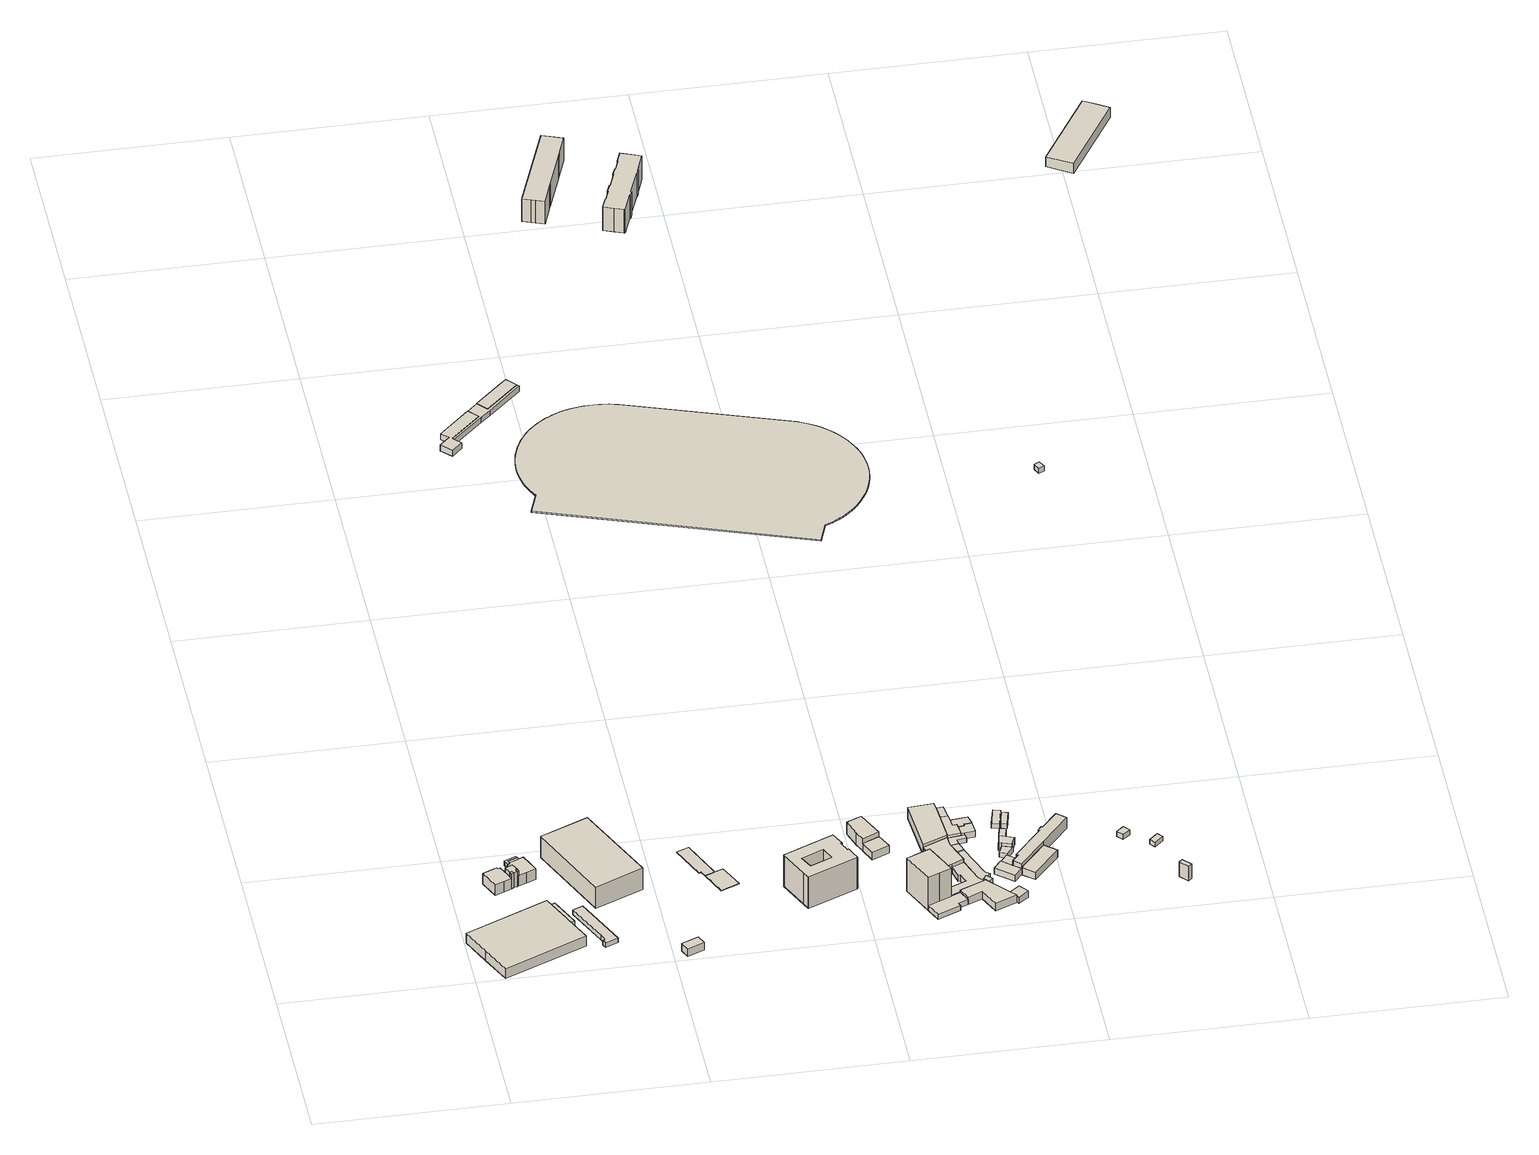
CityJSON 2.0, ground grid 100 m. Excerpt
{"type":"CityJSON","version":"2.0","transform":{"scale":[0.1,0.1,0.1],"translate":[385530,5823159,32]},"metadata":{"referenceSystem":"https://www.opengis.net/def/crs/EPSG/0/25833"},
"CityObjects":{
"building1":{"type":"Building","attributes":{"Gemeindeschluessel":"11000004","function":"31001_2100"},"address":[{"country":"Germany","locality":"Berlin","thoroughfareNumber":"72","thoroughfareName":"Friedrich-Olbricht-Damm"}],"children":["building1-1","building1-2"]},
"building1-1":{"type":"BuildingPart","attributes":{"BezugspunktDach":"2200","measuredHeight":7.73,"storeysAboveGround":1},"parents":["building1"],"geometry":[{"type":"MultiSurface","lod":"1","boundaries":[[[0,1,2,3,4,5,6]],[[7,8,9,10,11,12,13]],[[7,13,6,5]],[[14,15,7,5,4]],[[9,8,4,3]],[[10,9,3,2]],[[11,10,2,1]],[[12,11,1,0]],[[13,12,0,6]],[[8,7,15,14]]]}]},
"building1-2":{"type":"BuildingPart","attributes":{"BezugspunktDach":"2200","measuredHeight":2.31,"storeysAboveGround":1},"parents":["building1"],"geometry":[{"type":"Solid","lod":"1","boundaries":[[[[14,16,17,18,19,15]],[[20,21,22,23,8,7]],[[20,7,15,19]],[[21,20,19,18]],[[22,21,18,17]],[[23,22,17,16]],[[8,23,16,14]],[[7,8,14,15]]]]}]},
"building2":{"type":"Building","attributes":{"Gemeindeschluessel":"11000004","BezugspunktDach":"2200","function":"51009_1610","measuredHeight":8.95,"storeysAboveGround":0},"address":[{"country":"Germany","locality":"Berlin"}],"geometry":[{"type":"Solid","lod":"1","boundaries":[[[[24,25,26,27]],[[28,29,30,31]],[[28,31,27,26]],[[29,28,26,25]],[[30,29,25,24]],[[31,30,24,27]]]]}]},
"building3":{"type":"Building","attributes":{"Gemeindeschluessel":"11000004","function":"31001_1010"},"address":[{"country":"Germany","locality":"Berlin","thoroughfareNumber":"58 (3)","thoroughfareName":"Saatwinkler Damm"}],"children":["building3-1","building3-2","building3-3"]},
"building3-1":{"type":"BuildingPart","attributes":{"BezugspunktDach":"2200","measuredHeight":6.37,"storeysAboveGround":2},"parents":["building3"],"geometry":[{"type":"MultiSurface","lod":"1","boundaries":[[[32,33,34,35,36,37,38,39,40,41,42,43,44]],[[45,46,47,48,49,50,51,52,53,54,55,56,57]],[[45,57,44,43]],[[46,45,43,42]],[[47,46,42,41]],[[48,47,41,40]],[[49,48,40,39]],[[50,49,39,38]],[[51,50,38,58,59]],[[52,51,37,59,60]],[[53,52,36,60,61,35]],[[54,53,35,34]],[[55,54,34,33]],[[56,55,33,32]],[[57,56,32,44]],[[59,58,38,37]],[[59,37,36,60]],[[35,61,60,36]]]}]},
"building3-2":{"type":"BuildingPart","attributes":{"BezugspunktDach":"2200","measuredHeight":9.06,"storeysAboveGround":2},"parents":["building3"],"geometry":[{"type":"MultiSurface","lod":"1","boundaries":[[[27,26,25,62,63,64,65,66]],[[67,68,69,70,61,60,59,58]],[[67,58,66,65]],[[68,71,72,73,65,64]],[[74,75,71,68,64,63]],[[76,75,69,63,62]],[[61,70,62,25]],[[36,35,25,26]],[[37,36,26,27]],[[38,37,27,66]],[[77,72,71,68]],[[67,73,72,77]],[[69,68,71,75,74]],[[70,69,75,76]],[[60,61,35,36]],[[59,60,36,37]],[[58,59,37,38]]]}]},
"building3-3":{"type":"BuildingPart","attributes":{"BezugspunktDach":"2200","measuredHeight":7.23,"storeysAboveGround":2},"parents":["building3"],"geometry":[{"type":"MultiSurface","lod":"1","boundaries":[[[73,72,71,75,76,78,79,80,81,82,83,84,85,86,87]],[[88,89,90,91,92,93,94,95,96,97,98,99,100,101,102]],[[88,102,87,86]],[[89,88,86,85]],[[90,89,85,84]],[[91,90,84,83]],[[92,91,83,82]],[[93,92,82,81]],[[94,93,81,80]],[[95,94,80,79]],[[96,95,79,78]],[[97,96,78,76]],[[98,97,70,69]],[[99,98,75,69,68]],[[100,99,71,68,77]],[[101,100,72,77,67,73]],[[102,101,73,87]],[[69,70,76,75]],[[68,69,75,71,103]],[[77,68,71,72]],[[73,67,77,72]]]}]},
"building4":{"type":"Building","attributes":{"Gemeindeschluessel":"11000004","BezugspunktDach":"2200","function":"51009_1610","measuredHeight":9.01,"storeysAboveGround":0},"address":[{"country":"Germany","locality":"Berlin"}],"geometry":[{"type":"Solid","lod":"1","boundaries":[[[[62,104,64,63]],[[105,106,107,108]],[[105,108,63,64]],[[106,105,64,104]],[[107,106,104,62]],[[108,107,62,63]]]]}]},
"building5":{"type":"Building","attributes":{"Gemeindeschluessel":"11000004","BezugspunktDach":"2200","function":"51009_1610","measuredHeight":2.83,"storeysAboveGround":0},"address":[{"country":"Germany","locality":"Berlin"}],"geometry":[{"type":"Solid","lod":"1","boundaries":[[[[109,110,111,112,113,114]],[[115,116,117,118,119,120]],[[115,120,114,113]],[[116,115,113,112]],[[117,116,112,111]],[[118,117,111,110]],[[119,118,110,109]],[[120,119,109,114]]]]}]},
"building6":{"type":"Building","attributes":{"Gemeindeschluessel":"11000004","BezugspunktDach":"2200","function":"31001_2463","measuredHeight":2.92,"storeysAboveGround":1},"address":[{"country":"Germany","locality":"Berlin","thoroughfareNumber":"58 (5)","thoroughfareName":"Saatwinkler Damm"}],"geometry":[{"type":"Solid","lod":"1","boundaries":[[[[110,121,112,111]],[[122,92,91,123]],[[122,123,111,112]],[[92,122,112,121]],[[91,92,121,110]],[[123,91,110,111]]]]}]},
"building7":{"type":"Building","attributes":{"Gemeindeschluessel":"11000004","BezugspunktDach":"2200","function":"51009_1610","measuredHeight":2.81,"storeysAboveGround":0},"address":[{"country":"Germany","locality":"Berlin"}],"geometry":[{"type":"Solid","lod":"1","boundaries":[[[[124,125,126,127,128,129,130]],[[131,132,133,134,135,136,137]],[[131,137,130,129]],[[132,131,129,128]],[[133,132,128,127]],[[134,133,127,126]],[[135,134,126,125]],[[136,135,125,124]],[[137,136,124,130]]]]}]},
"building8":{"type":"Building","attributes":{"Gemeindeschluessel":"11000004","BezugspunktDach":"2200","function":"31001_2143","measuredHeight":2.81,"storeysAboveGround":1},"address":[{"country":"Germany","locality":"Berlin","thoroughfareNumber":"72 (1)","thoroughfareName":"Friedrich-Olbricht-Damm"}],"geometry":[{"type":"Solid","lod":"1","boundaries":[[[[124,125,126,138,127,128,129,130]],[[131,132,133,139,134,135,136,137]],[[131,137,130,129]],[[132,131,129,128]],[[133,132,128,127]],[[139,133,127,138]],[[134,139,138,126]],[[135,134,126,125]],[[136,135,125,124]],[[137,136,124,130]]]]}]},
"building9":{"type":"Building","attributes":{"Gemeindeschluessel":"11000004","BezugspunktDach":"2200","function":"31001_2142","measuredHeight":13.15,"storeysAboveGround":3},"address":[{"country":"Germany","locality":"Berlin","thoroughfareNumber":"57","thoroughfareName":"Saatwinkler Damm"}],"geometry":[{"type":"Solid","lod":"1","boundaries":[[[[140,141,142,143]],[[144,145,146,147]],[[144,147,143,142]],[[145,144,142,141]],[[146,145,141,140]],[[147,146,140,143]]]]}]},
"building10":{"type":"Building","attributes":{"Gemeindeschluessel":"11000004","BezugspunktDach":"2200","function":"51009_1610","measuredHeight":5.35,"storeysAboveGround":0},"address":[{"country":"Germany","locality":"Berlin"}],"geometry":[{"type":"Solid","lod":"1","boundaries":[[[[148,149,150,151]],[[152,153,154,155]],[[152,155,151,150]],[[153,152,150,149]],[[154,153,149,148]],[[155,154,148,151]]]]}]},
"building11":{"type":"Building","attributes":{"Gemeindeschluessel":"11000004","BezugspunktDach":"2200","function":"31001_2020","measuredHeight":0.228,"storeysAboveGround":1},"address":[{"country":"Germany","locality":"Berlin","thoroughfareNumber":"56","thoroughfareName":"Saatwinkler Damm"}],"geometry":[{"type":"Solid","lod":"1","boundaries":[[[[156,157,158,159,160,161]],[[162,163,164,165,166,167]],[[162,167,161,160]],[[163,162,160,159]],[[164,163,159,158]],[[165,164,158,157]],[[166,165,157,156]],[[167,166,156,161]]]]}]},
"building12":{"type":"Building","attributes":{"Gemeindeschluessel":"11000004","BezugspunktDach":"2200","function":"31001_2142","measuredHeight":0.321,"storeysAboveGround":1},"address":[{"country":"Germany","locality":"Berlin","thoroughfareNumber":"56 (1)","thoroughfareName":"Saatwinkler Damm"}],"geometry":[{"type":"Solid","lod":"1","boundaries":[[[[168,169,170,171,159,158]],[[163,172,173,174,175,164]],[[163,164,158,159]],[[172,163,159,171]],[[173,172,171,170]],[[174,173,170,169]],[[175,174,169,168]],[[164,175,168,158]]]]}]},
"building13":{"type":"Building","attributes":{"Gemeindeschluessel":"11000004","BezugspunktDach":"2200","function":"31001_2100","measuredHeight":19.54,"storeysAboveGround":6},"address":[{"country":"Germany","locality":"Berlin","thoroughfareNumber":"6","thoroughfareName":"Riedemannweg"}],"geometry":[{"type":"Solid","lod":"1","boundaries":[[[[176,177,178,179,180,181,182,183,184,185,186,187,188,189],[190,191,192,193]],[[194,195,196,197,198,199,200,201,202,203,204,205,206,207],[208,209,210,211]],[[194,207,189,188]],[[195,194,188,187]],[[196,195,187,186]],[[197,196,186,185]],[[198,197,185,184]],[[199,198,184,183]],[[200,199,183,182]],[[201,200,182,181]],[[202,201,181,180]],[[203,202,180,179]],[[204,203,179,178]],[[205,204,178,177]],[[206,205,177,176]],[[207,206,176,189]],[[208,211,193,192]],[[209,208,192,191]],[[210,209,191,190]],[[211,210,190,193]]]]}]},
"building14":{"type":"Building","attributes":{"Gemeindeschluessel":"11000001","BezugspunktDach":"2200","function":"31001_2020","measuredHeight":3.58,"storeysAboveGround":1},"address":[{"country":"Germany","locality":"Berlin","thoroughfareNumber":"207 (13)","thoroughfareName":"Kurt-Schumacher-Damm"}],"geometry":[{"type":"Solid","lod":"1","boundaries":[[[[212,213,214,215,216,217,218,219,220]],[[221,222,223,224,225,226,227,228,229]],[[221,229,220,219]],[[222,221,219,218]],[[223,222,218,217]],[[224,223,217,216]],[[225,224,216,215]],[[226,225,215,214]],[[227,226,214,213]],[[228,227,213,212]],[[229,228,212,220]]]]}]},
"building15":{"type":"Building","attributes":{"Gemeindeschluessel":"11000001","BezugspunktDach":"2200","function":"51009_1610","measuredHeight":3.26,"storeysAboveGround":0},"address":[{"country":"Germany","locality":"Berlin"}],"geometry":[{"type":"Solid","lod":"1","boundaries":[[[[230,231,232,233,234,235,236,237,238,239]],[[240,241,242,243,244,245,246,247,248,249]],[[240,249,239,238]],[[241,240,238,237]],[[242,241,237,236]],[[243,242,236,235]],[[244,243,235,234]],[[245,244,234,233]],[[246,245,233,232]],[[247,246,232,231]],[[248,247,231,230]],[[249,248,230,239]]]]}]},
"building16":{"type":"Building","attributes":{"Gemeindeschluessel":"11000001","BezugspunktDach":"2200","function":"31001_3212","measuredHeight":3.23,"storeysAboveGround":1},"address":[{"country":"Germany","locality":"Berlin","thoroughfareNumber":"207 (1)","thoroughfareName":"Kurt-Schumacher-Damm"}],"geometry":[{"type":"Solid","lod":"1","boundaries":[[[[250,251,252,253,254]],[[255,256,257,258,259]],[[255,259,254,253]],[[256,255,253,252]],[[257,256,252,251]],[[258,257,251,250]],[[259,258,250,254]]]]}]},
"building17":{"type":"Building","attributes":{"Gemeindeschluessel":"11000004","function":"31001_2010"},"address":[{"country":"Germany","locality":"Berlin","thoroughfareNumber":"69, 70","thoroughfareName":"Riedemannweg"}],"children":["building17-1","building17-2"]},
"building17-1":{"type":"BuildingPart","attributes":{"BezugspunktDach":"2200","measuredHeight":7.33,"storeysAboveGround":2},"parents":["building17"],"geometry":[{"type":"MultiSurface","lod":"1","boundaries":[[[260,261,262,263,264]],[[265,266,267,268,269]],[[265,269,264,263]],[[266,265,263,262]],[[270,271,262,261]],[[268,267,261,260]],[[269,268,260,264]],[[267,266,271,270]]]}]},
"building17-2":{"type":"BuildingPart","attributes":{"BezugspunktDach":"2200","measuredHeight":4.68,"storeysAboveGround":2},"parents":["building17"],"geometry":[{"type":"MultiSurface","lod":"1","boundaries":[[[272,273,271,270]],[[274,275,276,277]],[[274,277,278,267,266]],[[275,274,271,273]],[[276,275,273,272]],[[277,276,272,270]],[[266,267,278,270,271]]]}]},
"building18":{"type":"Building","attributes":{"Gemeindeschluessel":"11000004","BezugspunktDach":"2200","function":"31001_1130","measuredHeight":21.23,"storeysAboveGround":5},"address":[{"country":"Germany","locality":"Berlin","thoroughfareNumber":"67","thoroughfareName":"Riedemannweg"}],"geometry":[{"type":"Solid","lod":"1","boundaries":[[[[279,280,281,282,283,284,285,286,287]],[[288,289,290,291,292,293,294,295,296]],[[288,296,287,286]],[[289,288,286,285]],[[290,289,285,284]],[[291,290,284,283]],[[292,291,283,282]],[[293,292,282,281]],[[294,293,281,280]],[[295,294,280,279]],[[296,295,279,287]]]]}]},
"building19":{"type":"Building","attributes":{"Gemeindeschluessel":"11000004","BezugspunktDach":"2200","function":"31001_2142","measuredHeight":2.95,"storeysAboveGround":1},"address":[{"country":"Germany","locality":"Berlin","thoroughfareNumber":"66","thoroughfareName":"Riedemannweg"}],"geometry":[{"type":"Solid","lod":"1","boundaries":[[[[297,298,299,300,301,302,303]],[[304,305,306,307,308,309,310]],[[304,310,303,302]],[[305,304,302,301]],[[306,305,301,300]],[[307,306,300,299]],[[308,307,299,298]],[[309,308,298,297]],[[310,309,297,303]]]]}]},
"building20":{"type":"Building","attributes":{"Gemeindeschluessel":"11000004","BezugspunktDach":"2200","function":"31001_2010","measuredHeight":5.39,"storeysAboveGround":1},"address":[{"country":"Germany","locality":"Berlin","thoroughfareNumber":"68","thoroughfareName":"Riedemannweg"}],"geometry":[{"type":"Solid","lod":"1","boundaries":[[[[311,312,313,314,315,316,317,318]],[[319,320,321,322,323,324,325,326]],[[319,326,318,317]],[[320,319,317,316]],[[321,320,316,315]],[[322,321,315,314]],[[323,322,314,313]],[[324,323,313,312]],[[325,324,312,311]],[[326,325,311,318]]]]}]},
"building21":{"type":"Building","attributes":{"Gemeindeschluessel":"11000004","BezugspunktDach":"2200","function":"31001_2140","measuredHeight":3.67,"storeysAboveGround":1},"address":[{"country":"Germany","locality":"Berlin","thoroughfareNumber":"67 (1)","thoroughfareName":"Riedemannweg"}],"geometry":[{"type":"Solid","lod":"1","boundaries":[[[[327,328,329,330,331,332,333,334,335,336,337]],[[338,339,340,341,342,343,344,345,346,347,348]],[[338,348,337,336]],[[339,338,336,335]],[[340,339,335,334]],[[341,340,334,333]],[[342,341,333,332]],[[343,342,332,331]],[[344,343,331,330]],[[345,344,330,329]],[[346,345,329,328]],[[347,346,328,327]],[[348,347,327,337]]]]}]},
"building22":{"type":"Building","attributes":{"Gemeindeschluessel":"11000004","BezugspunktDach":"2200","function":"31001_2010","measuredHeight":8.17,"storeysAboveGround":1},"address":[{"country":"Germany","locality":"Berlin","thoroughfareNumber":"51, 52","thoroughfareName":"Saatwinkler Damm"}],"geometry":[{"type":"Solid","lod":"1","boundaries":[[[[349,350,351,352,353,354]],[[355,356,357,358,359,360]],[[355,360,354,353]],[[356,355,353,352]],[[357,356,352,351]],[[358,357,351,350]],[[359,358,350,349]],[[360,359,349,354]]]]}]},
"building23":{"type":"Building","attributes":{"Gemeindeschluessel":"11000004","BezugspunktDach":"2200","function":"31001_2120","measuredHeight":4.61,"storeysAboveGround":1},"address":[{"country":"Germany","locality":"Berlin","thoroughfareNumber":"66 (1)","thoroughfareName":"Riedemannweg"}],"geometry":[{"type":"Solid","lod":"1","boundaries":[[[[361,362,363,364,365,366,367,368]],[[345,369,370,371,372,373,374,346]],[[345,346,368,367]],[[369,345,367,366]],[[370,369,366,365]],[[371,370,365,364]],[[372,371,364,363]],[[373,372,363,362]],[[374,373,362,361]],[[346,374,361,368]]]]}]},
"building24":{"type":"Building","attributes":{"Gemeindeschluessel":"11000004","BezugspunktDach":"2200","function":"31001_2143","measuredHeight":3.12,"storeysAboveGround":1},"address":[{"country":"Germany","locality":"Berlin","thoroughfareNumber":"49 (1)","thoroughfareName":"Saatwinkler Damm"}],"geometry":[{"type":"Solid","lod":"1","boundaries":[[[[375,376,377,378,379]],[[380,381,322,321,320]],[[380,320,379,378]],[[381,380,378,377]],[[322,381,377,376]],[[321,322,376,375]],[[320,321,375,379]]]]}]},
"building25":{"type":"Building","attributes":{"Gemeindeschluessel":"11000004","BezugspunktDach":"2200","function":"31001_2460","measuredHeight":3.2,"storeysAboveGround":1},"address":[{"country":"Germany","locality":"Berlin","thoroughfareNumber":"49","thoroughfareName":"Saatwinkler Damm"}],"geometry":[{"type":"Solid","lod":"1","boundaries":[[[[382,383,384,385,386,387,388,389]],[[390,391,392,393,394,395,396,397]],[[390,397,389,388]],[[391,390,388,387]],[[392,391,387,386]],[[393,392,386,385]],[[394,393,385,384]],[[395,394,384,383]],[[396,395,383,382]],[[397,396,382,389]]]]}]},
"building26":{"type":"Building","attributes":{"Gemeindeschluessel":"11000004","BezugspunktDach":"2200","function":"31001_2143","measuredHeight":4.85,"storeysAboveGround":1},"address":[{"country":"Germany","locality":"Berlin","thoroughfareNumber":"48 (2)","thoroughfareName":"Saatwinkler Damm"}],"geometry":[{"type":"Solid","lod":"1","boundaries":[[[[398,399,400,401,402]],[[393,403,404,405,394]],[[393,394,402,401]],[[403,393,401,400]],[[404,403,400,399]],[[405,404,399,398]],[[394,405,398,402]]]]}]},
"building27":{"type":"Building","attributes":{"Gemeindeschluessel":"11000004","BezugspunktDach":"2200","function":"51009_1610","measuredHeight":2.74,"storeysAboveGround":0},"address":[{"country":"Germany","locality":"Berlin"}],"geometry":[{"type":"Solid","lod":"1","boundaries":[[[[406,407,408,409,410,411,412,413]],[[414,415,416,417,418,419,420,421]],[[414,421,413,412]],[[415,414,412,411]],[[416,415,411,410]],[[417,416,410,409]],[[418,417,409,408]],[[419,418,408,407]],[[420,419,407,406]],[[421,420,406,413]]]]}]},
"building28":{"type":"Building","attributes":{"Gemeindeschluessel":"11000004","BezugspunktDach":"2200","function":"31001_2120","measuredHeight":4.17,"storeysAboveGround":1},"address":[{"country":"Germany","locality":"Berlin","thoroughfareNumber":"50","thoroughfareName":"Saatwinkler Damm"}],"geometry":[{"type":"Solid","lod":"1","boundaries":[[[[422,423,424,425,426,427,428,429]],[[430,431,432,433,434,435,357,356]],[[430,356,429,428]],[[431,430,428,427]],[[432,431,427,426]],[[433,432,426,425]],[[434,433,425,424]],[[435,434,424,423]],[[357,435,423,422]],[[356,357,422,429]]]]}]},
"building29":{"type":"Building","attributes":{"Gemeindeschluessel":"11000004","BezugspunktDach":"2200","function":"51009_1610","measuredHeight":3.68,"storeysAboveGround":0},"address":[{"country":"Germany","locality":"Berlin"}],"geometry":[{"type":"Solid","lod":"1","boundaries":[[[[436,437,438,439]],[[440,441,442,443]],[[440,443,439,438]],[[441,440,438,437]],[[442,441,437,436]],[[443,442,436,439]]]]}]},
"building30":{"type":"Building","attributes":{"Gemeindeschluessel":"11000004","BezugspunktDach":"2200","function":"31001_2200","measuredHeight":3.74,"storeysAboveGround":1},"address":[{"country":"Germany","locality":"Berlin","thoroughfareNumber":"50 (1)","thoroughfareName":"Saatwinkler Damm"}],"geometry":[{"type":"Solid","lod":"1","boundaries":[[[[444,445,446,447,448,449,450,451]],[[452,453,454,455,434,433,432,431]],[[452,431,451,450]],[[453,452,450,449]],[[454,453,449,448]],[[455,454,448,447]],[[434,455,447,446]],[[433,434,446,445]],[[432,433,445,444]],[[431,432,444,451]]]]}]},
"building31":{"type":"Building","attributes":{"Gemeindeschluessel":"11000004","BezugspunktDach":"2200","function":"51009_1610","measuredHeight":3.66,"storeysAboveGround":0},"address":[{"country":"Germany","locality":"Berlin"}],"geometry":[{"type":"Solid","lod":"1","boundaries":[[[[456,457,458,459,460,461,462]],[[455,454,453,463,464,435,434]],[[455,434,462,461]],[[454,455,461,460]],[[453,454,460,459]],[[463,453,459,458]],[[464,463,458,457]],[[435,464,457,456]],[[434,435,456,462]]]]}]},
"building32":{"type":"Building","attributes":{"Gemeindeschluessel":"11000004","BezugspunktDach":"2200","function":"31001_2460","measuredHeight":3.95,"storeysAboveGround":1},"address":[{"country":"Germany","locality":"Berlin","thoroughfareNumber":"48 (3)","thoroughfareName":"Saatwinkler Damm"}],"geometry":[{"type":"Solid","lod":"1","boundaries":[[[[465,466,467,468,469]],[[470,471,472,473,474]],[[470,474,469,468]],[[471,470,468,467]],[[472,471,467,466]],[[473,472,466,465]],[[474,473,465,469]]]]}]},
"building33":{"type":"Building","attributes":{"Gemeindeschluessel":"11000004","BezugspunktDach":"2200","function":"31001_2010","measuredHeight":3.67,"storeysAboveGround":1},"address":[{"country":"Germany","locality":"Berlin","thoroughfareNumber":"48 (1)","thoroughfareName":"Saatwinkler Damm"}],"geometry":[{"type":"Solid","lod":"1","boundaries":[[[[475,476,477,478,479]],[[480,481,482,483,484]],[[480,484,479,478]],[[481,480,478,477]],[[482,481,477,476]],[[483,482,476,475]],[[484,483,475,479]]]]}]},
"building34":{"type":"Building","attributes":{"Gemeindeschluessel":"11000004","BezugspunktDach":"2200","function":"51009_1610","measuredHeight":3.19,"storeysAboveGround":0},"address":[{"country":"Germany","locality":"Berlin"}],"geometry":[{"type":"Solid","lod":"1","boundaries":[[[[485,486,487,488,489,490]],[[491,492,493,494,495,496]],[[491,496,490,489]],[[492,491,489,488]],[[493,492,488,487]],[[494,493,487,486]],[[495,494,486,485]],[[496,495,485,490]]]]}]},
"building35":{"type":"Building","attributes":{"Gemeindeschluessel":"11000004","BezugspunktDach":"2200","function":"51009_1610","measuredHeight":2.93,"storeysAboveGround":0},"address":[{"country":"Germany","locality":"Berlin"}],"geometry":[{"type":"Solid","lod":"1","boundaries":[[[[497,498,499,500,501]],[[502,503,504,505,506]],[[502,506,501,500]],[[503,502,500,499]],[[504,503,499,498]],[[505,504,498,497]],[[506,505,497,501]]]]}]},
"building36":{"type":"Building","attributes":{"name":"Stade Napoleon","Gemeindeschluessel":"11000001","BezugspunktDach":"2200","function":"51006_1440","measuredHeight":0.612,"storeysAboveGround":0},"address":[{"country":"Germany","locality":"Berlin"}],"geometry":[{"type":"Solid","lod":"1","boundaries":[[[[507,508,509,510,511,512,513,514,515,516,517,518,519,520,521,522,523,524,525,526,527,528,529,530,531,532,533,534,535,536,537,538,539,540,541,542,543,544,545,546,547,548,549,550,551,552,553,554,555,556,557,558,559,560,561,562,563,564,565,566,567,568,569,570,571,572,573,574,575,576,577,578,579,580,581,582,583,584,585,586,587,588,589,590,591,592,593,594,595,596,597,598,599,600,601,602,603,604,605,606]],[[607,608,609,610,611,612,613,614,615,616,617,618,619,620,621,622,623,624,625,626,627,628,629,630,631,632,633,634,635,636,637,638,639,640,641,642,643,644,645,646,647,648,649,650,651,652,653,654,655,656,657,658,659,660,661,662,663,664,665,666,667,668,669,670,671,672,673,674,675,676,677,678,679,680,681,682,683,684,685,686,687,688,689,690,691,692,693,694,695,696,697,698,699,700,701,702,703,704,705,706]],[[607,706,606,605]],[[608,607,605,604]],[[609,608,604,603]],[[610,609,603,602]],[[611,610,602,601]],[[612,611,601,600]],[[613,612,600,599]],[[614,613,599,598]],[[615,614,598,597]],[[616,615,597,596]],[[617,616,596,595]],[[618,617,595,594]],[[619,618,594,593]],[[620,619,593,592]],[[621,620,592,591]],[[622,621,591,590]],[[623,622,590,589]],[[624,623,589,588]],[[625,624,588,587]],[[626,625,587,586]],[[627,626,586,585]],[[628,627,585,584]],[[629,628,584,583]],[[630,629,583,582]],[[631,630,582,581]],[[632,631,581,580]],[[633,632,580,579]],[[634,633,579,578]],[[635,634,578,577]],[[636,635,577,576]],[[637,636,576,575]],[[638,637,575,574]],[[639,638,574,573]],[[640,639,573,572]],[[641,640,572,571]],[[642,641,571,570]],[[643,642,570,569]],[[644,643,569,568]],[[645,644,568,567]],[[646,645,567,566]],[[647,646,566,565]],[[648,647,565,564]],[[649,648,564,563]],[[650,649,563,562]],[[651,650,562,561]],[[652,651,561,560]],[[653,652,560,559]],[[654,653,559,558]],[[655,654,558,557]],[[656,655,557,556]],[[657,656,556,555]],[[658,657,555,554]],[[659,658,554,553]],[[660,659,553,552]],[[661,660,552,551]],[[662,661,551,550]],[[663,662,550,549]],[[664,663,549,548]],[[665,664,548,547]],[[666,665,547,546]],[[667,666,546,545]],[[668,667,545,544]],[[669,668,544,543]],[[670,669,543,542]],[[671,670,542,541]],[[672,671,541,540]],[[673,672,540,539]],[[674,673,539,538]],[[675,674,538,537]],[[676,675,537,536]],[[677,676,536,535]],[[678,677,535,534]],[[679,678,534,533]],[[680,679,533,532]],[[681,680,532,531]],[[682,681,531,530]],[[683,682,530,529]],[[684,683,529,528]],[[685,684,528,527]],[[686,685,527,526]],[[687,686,526,525]],[[688,687,525,524]],[[689,688,524,523]],[[690,689,523,522]],[[691,690,522,521]],[[692,691,521,520]],[[693,692,520,519]],[[694,693,519,518]],[[695,694,518,517]],[[696,695,517,516]],[[697,696,516,515]],[[698,697,515,514]],[[699,698,514,513]],[[700,699,513,512]],[[701,700,512,511]],[[702,701,511,510]],[[703,702,510,509]],[[704,703,509,508]],[[705,704,508,507]],[[706,705,507,606]]]]}]},
"building37":{"type":"Building","attributes":{"Gemeindeschluessel":"11000004","function":"31001_2120"},"address":[{"country":"Germany","locality":"Berlin","thoroughfareNumber":"49 (2)","thoroughfareName":"Saatwinkler Damm"}],"children":["building37-1","building37-2"]},
"building37-1":{"type":"BuildingPart","attributes":{"BezugspunktDach":"2200","measuredHeight":4.81,"storeysAboveGround":1},"parents":["building37"],"geometry":[{"type":"MultiSurface","lod":"1","boundaries":[[[707,708,709,710,711,712,713,714,715,716]],[[717,718,719,720,721,722,723,503,502,724]],[[717,724,716,715]],[[718,717,715,714]],[[719,718,714,713]],[[720,725,726,713,712]],[[721,720,712,711]],[[722,721,711,710]],[[723,722,710,709]],[[503,723,709,708]],[[502,503,708,707]],[[724,502,707,716]],[[719,726,725,720]]]}]},
"building37-2":{"type":"BuildingPart","attributes":{"BezugspunktDach":"2200","measuredHeight":4.43,"storeysAboveGround":1},"parents":["building37"],"geometry":[{"type":"MultiSurface","lod":"1","boundaries":[[[725,727,728,726]],[[729,730,720,719]],[[729,719,726,728]],[[730,729,728,727]],[[720,730,727,725]],[[731,719,720,725,726]]]}]},
"building38":{"type":"Building","attributes":{"Gemeindeschluessel":"11000004","BezugspunktDach":"2200","function":"31001_2020","measuredHeight":2.79,"storeysAboveGround":1},"address":[{"country":"Germany","locality":"Berlin","thoroughfareNumber":"49 (3)","thoroughfareName":"Saatwinkler Damm"}],"geometry":[{"type":"Solid","lod":"1","boundaries":[[[[732,733,734,735]],[[736,737,738,739]],[[736,739,735,734]],[[737,736,734,733]],[[738,737,733,732]],[[739,738,732,735]]]]}]},
"building39":{"type":"Building","attributes":{"Gemeindeschluessel":"11000004","BezugspunktDach":"2200","function":"31001_2010","measuredHeight":4.5,"storeysAboveGround":1},"address":[{"country":"Germany","locality":"Berlin","thoroughfareNumber":"47","thoroughfareName":"Saatwinkler Damm"}],"geometry":[{"type":"Solid","lod":"1","boundaries":[[[[740,741,742,743]],[[744,745,746,747]],[[744,747,743,742]],[[745,744,742,741]],[[746,745,741,740]],[[747,746,740,743]]]]}]},
"building40":{"type":"Building","attributes":{"Gemeindeschluessel":"11000004","BezugspunktDach":"2200","function":"31001_2020","measuredHeight":2.81,"storeysAboveGround":1},"address":[{"country":"Germany","locality":"Berlin","thoroughfareNumber":"49 (4)","thoroughfareName":"Saatwinkler Damm"}],"geometry":[{"type":"Solid","lod":"1","boundaries":[[[[748,749,750,751]],[[752,753,754,755]],[[752,755,751,750]],[[753,752,750,749]],[[754,753,749,748]],[[755,754,748,751]]]]}]},
"building41":{"type":"Building","attributes":{"Gemeindeschluessel":"11000004","BezugspunktDach":"2200","function":"31001_2010","measuredHeight":6.78,"storeysAboveGround":2},"address":[{"country":"Germany","locality":"Berlin","thoroughfareNumber":"48","thoroughfareName":"Saatwinkler Damm"}],"geometry":[{"type":"Solid","lod":"1","boundaries":[[[[756,757,758,759,760,761,762,763,764,765,766,767]],[[768,769,770,771,772,773,774,775,776,777,778,779]],[[768,779,767,766]],[[769,768,766,765]],[[770,769,765,764]],[[771,770,764,763]],[[772,771,763,762]],[[773,772,762,761]],[[774,773,761,760]],[[775,774,760,759]],[[776,775,759,758]],[[777,776,758,757]],[[778,777,757,756]],[[779,778,756,767]]]]}]},
"building42":{"type":"Building","attributes":{"Gemeindeschluessel":"11000001","BezugspunktDach":"2200","function":"31001_1010","measuredHeight":16.37,"storeysAboveGround":3},"address":[{"country":"Germany","locality":"Berlin","thoroughfareNumber":"20, 20A","thoroughfareName":"Charles-Corcelle-Ring"}],"geometry":[{"type":"Solid","lod":"1","boundaries":[[[[780,781,782,783,784,785,786,787,788,789,790,791]],[[792,793,794,795,796,797,798,799,800,801,802,803]],[[792,803,791,790]],[[793,792,790,789]],[[794,793,789,788]],[[795,794,788,787]],[[796,795,787,786]],[[797,796,786,785]],[[798,797,785,784]],[[799,798,784,783]],[[800,799,783,782]],[[801,800,782,781]],[[802,801,781,780]],[[803,802,780,791]]]]}]},
"building43":{"type":"Building","attributes":{"Gemeindeschluessel":"11000004","BezugspunktDach":"2200","function":"31001_2143","measuredHeight":3.03,"storeysAboveGround":1},"address":[{"country":"Germany","locality":"Berlin","thoroughfareNumber":"44 (2)","thoroughfareName":"Saatwinkler Damm"}],"geometry":[{"type":"Solid","lod":"1","boundaries":[[[[804,805,806,807]],[[808,809,810,811]],[[808,811,807,806]],[[809,808,806,805]],[[810,809,805,804]],[[811,810,804,807]]]]}]},
"building44":{"type":"Building","attributes":{"Gemeindeschluessel":"11000001","BezugspunktDach":"2200","function":"31001_1010","measuredHeight":16.46,"storeysAboveGround":3},"address":[{"country":"Germany","locality":"Berlin","thoroughfareNumber":"22, 22A","thoroughfareName":"Charles-Corcelle-Ring"}],"geometry":[{"type":"Solid","lod":"1","boundaries":[[[[812,813,814,815,816,817,818,819,820,821,822,823,824,825,826,827,828,829,830,831,832,833,834,835,836,837,838]],[[839,840,841,842,843,844,845,846,847,848,849,850,851,852,853,854,855,856,857,858,859,860,861,862,863,864,865]],[[839,865,838,837]],[[840,839,837,836]],[[841,840,836,835]],[[842,841,835,834]],[[843,842,834,833]],[[844,843,833,832]],[[845,844,832,831]],[[846,845,831,830]],[[847,846,830,829]],[[848,847,829,828]],[[849,848,828,827]],[[850,849,827,826]],[[851,850,826,825]],[[852,851,825,824]],[[853,852,824,823]],[[854,853,823,822]],[[855,854,822,821]],[[856,855,821,820]],[[857,856,820,819]],[[858,857,819,818]],[[859,858,818,817]],[[860,859,817,816]],[[861,860,816,815]],[[862,861,815,814]],[[863,862,814,813]],[[864,863,813,812]],[[865,864,812,838]]]]}]},
"building45":{"type":"Building","attributes":{"Gemeindeschluessel":"11000004","BezugspunktDach":"2200","function":"51009_1610","measuredHeight":9.29,"storeysAboveGround":0},"address":[{"country":"Germany","locality":"Berlin"}],"geometry":[{"type":"Solid","lod":"1","boundaries":[[[[866,867,868,869]],[[870,871,872,873]],[[870,873,869,868]],[[871,870,868,867]],[[872,871,867,866]],[[873,872,866,869]]]]}]},
"building46":{"type":"Building","attributes":{"Gemeindeschluessel":"11000004","BezugspunktDach":"2200","function":"31001_2523","measuredHeight":2.77,"storeysAboveGround":1},"address":[{"country":"Germany","locality":"Berlin","thoroughfareNumber":"44 (1)","thoroughfareName":"Saatwinkler Damm"}],"geometry":[{"type":"Solid","lod":"1","boundaries":[[[[874,875,876,877]],[[878,879,880,881]],[[878,881,877,876]],[[879,878,876,875]],[[880,879,875,874]],[[881,880,874,877]]]]}]},
"building47":{"type":"Building","attributes":{"Gemeindeschluessel":"11000001","BezugspunktDach":"2200","function":"31001_2523","measuredHeight":3.05,"storeysAboveGround":1},"address":[{"country":"Germany","locality":"Berlin","thoroughfareNumber":"34 (6)","thoroughfareName":"Nordufer"}],"geometry":[{"type":"Solid","lod":"1","boundaries":[[[[882,883,884,885]],[[886,887,888,889]],[[886,889,885,884]],[[887,886,884,883]],[[888,887,883,882]],[[889,888,882,885]]]]}]},
"building48":{"type":"Building","attributes":{"Gemeindeschluessel":"11000001","BezugspunktDach":"2200","function":"31001_3073","measuredHeight":7.38,"storeysAboveGround":1},"address":[{"country":"Germany","locality":"Berlin","thoroughfareNumber":"41 (68)","thoroughfareName":"Kurt-Schumacher-Damm"}],"geometry":[{"type":"Solid","lod":"1","boundaries":[[[[890,891,892,893,894]],[[895,896,897,898,899]],[[895,899,894,893]],[[896,895,893,892]],[[897,896,892,891]],[[898,897,891,890]],[[899,898,890,894]]]]}]}
},
"vertices":[
[78,166,66],[149,6,66],[588,200,66],[517,360,66],[514,368,66],[446,521,66],[7,326,66],[446,521,6],[514,368,6],[517,360,6],[588,200,6],[149,6,6],[78,166,6],[7,326,6],[514,368,29],[446,521,29],
[528,375,29],[532,366,29],[561,379,29],[490,540,29],[490,540,6],[561,379,6],[532,366,6],[528,375,6],
[303,705,112],[314,710,112],[307,726,112],[296,721,112],[307,726,22],[314,710,22],[303,705,22],[296,721,22],
[214,667,82],[263,688,82],[303,705,82],[314,710,82],[307,726,82],[296,721,82],[280,759,82],[261,801,82],[249,796,82],[245,805,82],[229,798,82],[216,792,82],[168,772,82],[216,792,18],[229,798,18],[245,805,18],[249,796,18],[261,801,18],[280,759,18],[296,721,18],[307,726,18],[314,710,18],[303,705,18],[263,688,18],[214,667,18],[168,772,18],[280,759,21],[296,721,21],[307,726,21],[314,710,21],
[332,718,112],[325,734,112],[336,738,112],[319,776,112],[280,759,112],[319,776,21],[336,738,21],[325,734,21],[332,718,21],[336,738,83],[322,770,83],[319,776,83],[325,734,30],[325,734,83],[332,718,83],[322,770,21],
[342,722,83],[383,740,83],[434,762,83],[413,810,83],[388,867,83],[339,845,83],[327,840,83],[312,834,83],[316,825,83],[301,818,83],[316,825,18],[312,834,18],[327,840,18],[339,845,18],[388,867,18],[413,810,18],[434,762,18],[383,740,18],[342,722,18],[332,718,18],[325,734,18],[336,738,18],[322,770,18],[319,776,18],[301,818,18],[336,738,58],
[342,722,112],[336,738,22],[342,722,22],[332,718,22],[325,734,22],
[327,840,47],[339,845,47],[317,896,47],[367,917,47],[362,927,47],[301,901,47],[362,927,19],[367,917,19],[317,896,19],[339,845,19],[327,840,19],[301,901,19],
[388,867,47],[367,917,18],[317,896,18],
[667,232,35],[681,199,35],[673,196,35],[679,168,35],[746,197,35],[619,485,35],[566,462,35],[619,485,7],[746,197,7],[679,168,7],[673,196,7],[681,199,7],[667,232,7],[566,462,7],
[668,193,35],[668,193,7],
[685,480,147],[940,593,147],[742,1046,147],[489,937,147],[742,1046,15],[940,593,15],[685,480,15],[489,937,15],
[1065,23,57],[1154,62,57],[1133,110,57],[1044,72,57],[1133,110,9],[1154,62,9],[1065,23,9],[1044,72,9],
[1238,684,11],[1251,690,11],[1265,656,11],[1315,677,11],[1223,897,11],[1160,871,11],[1223,897,8],[1315,677,8],[1265,656,8],[1251,690,8],[1238,684,8],[1160,871,8],
[1320,524,11],[1418,564,11],[1370,673,11],[1360,695,11],[1360,695,8],[1370,673,8],[1418,564,8],[1320,524,8],
[1703,341,206],[1719,305,206],[1721,302,206],[1984,418,206],[1988,420,206],[1986,423,206],[1970,459,206],[1956,493,206],[1948,490,206],[1924,545,206],[1931,548,206],[1898,621,206],[1896,620,206],[1632,503,206],[1714,460,206],[1830,512,206],[1861,441,206],[1745,390,206],[1896,620,11],[1898,621,11],[1931,548,11],[1924,545,11],[1948,490,11],[1956,493,11],[1970,459,11],[1986,423,11],[1988,420,11],[1984,418,11],[1721,302,11],[1719,305,11],[1703,341,11],[1632,503,11],[1861,441,11],[1830,512,11],[1714,460,11],[1745,390,11],
[627,4217,65],[682,4271,65],[650,4306,65],[641,4316,65],[802,4470,65],[755,4521,65],[591,4362,65],[628,4325,65],[573,4272,65],[628,4325,29],[591,4362,29],[755,4521,29],[802,4470,29],[641,4316,29],[650,4306,29],[682,4271,29],[627,4217,29],[573,4272,29],
[650,4306,64],[813,4460,64],[866,4510,64],[1042,4678,64],[1032,4689,64],[855,4520,64],[809,4573,64],[755,4521,64],[802,4470,64],[641,4316,64],[802,4470,31],[755,4521,31],[809,4573,31],[855,4520,31],[1032,4689,31],[1042,4678,31],[866,4510,31],[813,4460,31],[650,4306,31],[641,4316,31],
[855,4520,66],[1032,4689,66],[984,4741,66],[954,4712,66],[809,4573,66],[954,4712,33],[984,4741,33],[1032,4689,33],[855,4520,33],[809,4573,33],
[2040,764,91],[2063,712,91],[2152,752,91],[2088,895,91],[2009,860,91],[2088,895,18],[2152,752,18],[2063,712,18],[2040,764,18],[2009,860,18],[2063,712,64],[2152,752,64],
[2098,631,64],[2189,671,64],[2152,752,17],[2189,671,17],[2098,631,17],[2063,712,17],[2063,712,29],
[2297,180,218],[2360,208,218],[2423,235,218],[2397,295,218],[2390,311,218],[2380,332,218],[2346,409,218],[2283,381,218],[2220,354,218],[2283,381,15],[2346,409,15],[2380,332,15],[2390,311,15],[2397,295,15],[2423,235,15],[2360,208,15],[2297,180,15],[2220,354,15],
[2333,98,46],[2455,152,46],[2447,170,46],[2500,193,46],[2472,257,46],[2423,235,46],[2297,180,46],[2423,235,16],[2472,257,16],[2500,193,16],[2447,170,16],[2455,152,16],[2333,98,16],[2297,180,16],
[2426,445,70],[2468,463,70],[2530,491,70],[2499,578,70],[2484,621,70],[2482,640,70],[2480,677,70],[2352,620,70],[2480,677,16],[2482,640,16],[2484,621,16],[2499,578,16],[2530,491,16],[2468,463,16],[2426,445,16],[2352,620,16],
[2423,235,51],[2472,257,51],[2610,318,51],[2602,328,51],[2578,355,51],[2530,491,51],[2468,463,51],[2485,387,51],[2495,389,51],[2517,338,51],[2400,287,51],[2517,338,14],[2495,389,14],[2485,387,14],[2468,463,14],[2530,491,14],[2578,355,14],[2602,328,14],[2610,318,14],[2472,257,14],[2423,235,14],[2400,287,14],
[2352,620,88],[2480,677,88],[2478,705,88],[2467,859,88],[2461,940,88],[2328,930,88],[2461,940,18],[2467,859,18],[2478,705,18],[2480,677,18],[2352,620,18],[2328,930,18],
[2500,193,60],[2578,227,60],[2626,118,60],[2741,169,60],[2709,206,60],[2625,301,60],[2610,318,60],[2472,257,60],[2625,301,14],[2709,206,14],[2741,169,14],[2626,118,14],[2578,227,14],[2500,193,14],
[2484,621,47],[2499,578,47],[2551,597,47],[2533,648,47],[2482,640,47],[2533,648,16],[2551,597,16],
[2530,491,45],[2578,355,45],[2602,328,45],[2619,351,45],[2645,384,45],[2620,403,45],[2551,597,45],[2499,578,45],[2551,597,13],[2620,403,13],[2645,384,13],[2619,351,13],[2602,328,13],[2578,355,13],[2530,491,13],[2499,578,13],
[2610,318,62],[2625,301,62],[2647,320,62],[2619,351,62],[2602,328,62],[2647,320,13],[2625,301,13],[2610,318,13],
[2480,677,44],[2482,640,44],[2533,648,44],[2530,684,44],[2580,690,44],[2577,718,44],[2556,715,44],[2478,705,44],[2556,715,17],[2577,718,17],[2580,690,17],[2530,684,17],[2533,648,17],[2482,640,17],[2480,677,17],[2478,705,17],
[2478,705,60],[2556,715,60],[2550,774,60],[2548,786,60],[2526,784,60],[2521,833,60],[2517,865,60],[2467,859,60],[2517,865,18],[2521,833,18],[2526,784,18],[2548,786,18],[2550,774,18],[2556,715,18],
[2467,859,57],[2517,865,57],[2509,943,57],[2461,940,57],[2509,943,20],[2517,865,20],[2467,859,20],[2461,940,20],
[2526,784,56],[2548,786,56],[2550,774,56],[2585,778,56],[2583,790,56],[2624,795,56],[2614,843,56],[2521,833,56],[2614,843,18],[2624,795,18],[2583,790,18],[2585,778,18],
[2556,715,55],[2577,718,55],[2631,725,55],[2624,795,55],[2583,790,55],[2585,778,55],[2550,774,55],[2631,725,18],[2577,718,18],
[2741,169,53],[2751,158,53],[2804,201,53],[2766,250,53],[2709,206,53],[2766,250,13],[2804,201,13],[2751,158,13],[2741,169,13],[2709,206,13],
[2762,342,49],[2805,391,49],[2766,425,49],[2712,471,49],[2672,419,49],[2712,471,12],[2766,425,12],[2805,391,12],[2762,342,12],[2672,419,12],
[2766,425,43],[2800,465,43],[2791,473,43],[2799,482,43],[2751,522,43],[2712,471,43],[2751,522,11],[2799,482,11],[2791,473,11],[2800,465,11],[2766,425,11],[2712,471,11],
[2760,534,41],[2796,581,41],[2790,583,41],[2740,600,41],[2720,552,41],[2740,600,12],[2790,583,12],[2796,581,12],[2760,534,12],[2720,552,12],
[918,4034,32],[919,4011,32],[920,4002,32],[921,3994,32],[927,3962,32],[932,3939,32],[938,3917,32],[946,3894,32],[955,3872,32],[965,3851,32],[975,3830,32],[931,3705,32],[2299,3226,32],[2339,3342,32],[2360,3351,32],[2381,3361,32],[2401,3372,32],[2421,3384,32],[2440,3397,32],[2458,3411,32],[2475,3426,32],[2492,3442,32],[2508,3458,32],[2523,3476,32],[2537,3494,32],[2550,3513,32],[2562,3532,32],[2568,3541,32],[2573,3549,32],[2578,3558,32],[2589,3581,32],[2599,3605,32],[2608,3629,32],[2615,3653,32],[2621,3678,32],[2626,3703,32],[2629,3728,32],[2630,3754,32],[2631,3779,32],[2630,3805,32],[2627,3830,32],[2623,3855,32],[2618,3880,32],[2611,3905,32],[2603,3929,32],[2594,3953,32],[2583,3976,32],[2571,3998,32],[2558,4020,32],[2544,4041,32],[2528,4062,32],[2511,4081,32],[2494,4099,32],[2475,4117,32],[2456,4133,32],[2435,4148,32],[2414,4162,32],[2392,4175,32],[2369,4187,32],[2346,4197,32],[1509,4486,32],[1485,4492,32],[1460,4498,32],[1435,4502,32],[1410,4504,32],[1384,4506,32],[1359,4506,32],[1334,4504,32],[1308,4502,32],[1283,4498,32],[1259,4492,32],[1234,4486,32],[1210,4478,32],[1203,4475,32],[1196,4472,32],[1189,4469,32],[1168,4459,32],[1148,4448,32],[1128,4437,32],[1109,4424,32],[1091,4410,32],[1073,4396,32],[1056,4380,32],[1040,4364,32],[1025,4347,32],[1014,4333,32],[1004,4320,32],[995,4306,32],[986,4292,32],[977,4277,32],[966,4257,32],[956,4236,32],[948,4215,32],[940,4193,32],[933,4171,32],[928,4149,32],[924,4126,32],[920,4103,32],[918,4080,32],[917,4057,32],[918,4080,25],[920,4103,25],[924,4126,25],[928,4149,25],[933,4171,25],[940,4193,25],[948,4215,25],[956,4236,25],[966,4257,25],[977,4277,25],[986,4292,25],[995,4306,25],[1004,4320,25],[1014,4333,25],[1025,4347,25],[1040,4364,25],[1056,4380,25],[1073,4396,25],[1091,4410,25],[1109,4424,25],[1128,4437,25],[1148,4448,25],[1168,4459,25],[1189,4469,25],[1196,4472,25],[1203,4475,25],[1210,4478,25],[1234,4486,25],[1259,4492,25],[1283,4498,25],[1308,4502,25],[1334,4504,25],[1359,4506,25],[1384,4506,25],[1410,4504,25],[1435,4502,25],[1460,4498,25],[1485,4492,25],[1509,4486,25],[2346,4197,25],[2369,4187,25],[2392,4175,25],[2414,4162,25],[2435,4148,25],[2456,4133,25],[2475,4117,25],[2494,4099,25],[2511,4081,25],[2528,4062,25],[2544,4041,25],[2558,4020,25],[2571,3998,25],[2583,3976,25],[2594,3953,25],[2603,3929,25],[2611,3905,25],[2618,3880,25],[2623,3855,25],[2627,3830,25],[2630,3805,25],[2631,3779,25],[2630,3754,25],[2629,3728,25],[2626,3703,25],[2621,3678,25],[2615,3653,25],[2608,3629,25],[2599,3605,25],[2589,3581,25],[2578,3558,25],[2573,3549,25],[2568,3541,25],[2562,3532,25],[2550,3513,25],[2537,3494,25],[2523,3476,25],[2508,3458,25],[2492,3442,25],[2475,3426,25],[2458,3411,25],[2440,3397,25],[2421,3384,25],[2401,3372,25],[2381,3361,25],[2360,3351,25],[2339,3342,25],[2299,3226,25],[931,3705,25],[975,3830,25],[965,3851,25],[955,3872,25],[946,3894,25],[938,3917,25],[932,3939,25],[927,3962,25],[921,3994,25],[920,4002,25],[919,4011,25],[918,4034,25],[917,4057,25],
[2740,600,59],[2790,583,59],[2791,587,59],[2810,630,59],[2812,634,59],[2771,651,59],[2738,665,59],[2736,657,59],[2727,611,59],[2725,603,59],[2727,611,12],[2736,657,12],[2738,665,12],[2771,651,12],[2812,634,12],[2810,630,12],[2791,587,12],[2725,603,12],[2771,651,57],[2738,665,57],
[2784,713,57],[2749,720,57],[2749,720,12],[2784,713,12],[2738,665,28],
[2761,776,44],[2785,884,44],[2746,892,44],[2722,785,44],[2746,892,16],[2785,884,16],[2761,776,16],[2722,785,16],
[2866,340,56],[3003,500,56],[2942,552,56],[2805,391,56],[2942,552,11],[3003,500,11],[2866,340,11],[2805,391,11],
[2799,769,45],[2819,859,45],[2785,867,45],[2766,776,45],[2785,867,16],[2819,859,16],[2799,769,16],[2766,776,16],
[2805,391,78],[2942,552,78],[3089,725,78],[3041,766,78],[2958,669,78],[2952,674,78],[2933,651,78],[2939,646,78],[2799,482,78],[2791,473,78],[2800,465,78],[2766,425,78],[2800,465,10],[2791,473,10],[2799,482,10],[2939,646,10],[2933,651,10],[2952,674,10],[2958,669,10],[3041,766,10],[3089,725,10],[2942,552,10],[2805,391,10],[2766,425,10],
[1339,6024,172],[1360,6016,172],[1405,5999,172],[1451,6126,172],[1454,6135,172],[1536,6357,172],[1542,6373,172],[1586,6493,172],[1542,6509,172],[1522,6517,172],[1478,6534,172],[1295,6041,172],[1478,6534,33],[1522,6517,33],[1542,6509,33],[1586,6493,33],[1542,6373,33],[1536,6357,33],[1454,6135,33],[1451,6126,33],[1405,5999,33],[1360,6016,33],[1339,6024,33],[1295,6041,33],
[3346,583,45],[3385,616,45],[3359,647,45],[3320,615,45],[3359,647,14],[3385,616,14],[3346,583,14],[3320,615,14],
[1730,5880,176],[1776,5862,176],[1782,5860,176],[1825,5974,176],[1829,5972,176],[1839,5998,176],[1835,6000,176],[1888,6141,176],[1892,6140,176],[1901,6163,176],[1897,6165,176],[1939,6278,176],[1889,6298,176],[1835,6319,176],[1812,6259,176],[1815,6257,176],[1792,6196,176],[1789,6197,176],[1771,6152,176],[1774,6151,176],[1742,6066,176],[1739,6067,176],[1721,6022,176],[1724,6020,176],[1701,5959,176],[1698,5961,176],[1675,5901,176],[1698,5961,31],[1701,5959,31],[1724,6020,31],[1721,6022,31],[1739,6067,31],[1742,6066,31],[1774,6151,31],[1771,6152,31],[1789,6197,31],[1792,6196,31],[1815,6257,31],[1812,6259,31],[1835,6319,31],[1889,6298,31],[1939,6278,31],[1897,6165,31],[1901,6163,31],[1892,6140,31],[1888,6141,31],[1835,6000,31],[1839,5998,31],[1829,5972,31],[1825,5974,31],[1782,5860,31],[1776,5862,31],[1730,5880,31],[1675,5901,31],
[3604,177,117],[3622,193,117],[3582,238,117],[3564,222,117],[3582,238,27],[3622,193,27],[3604,177,27],[3564,222,27],
[3492,495,43],[3538,537,43],[3514,564,43],[3468,522,43],[3514,564,15],[3538,537,15],[3492,495,15],[3468,522,15],
[3451,3570,66],[3481,3585,66],[3463,3621,66],[3433,3606,66],[3463,3621,35],[3481,3585,35],[3451,3570,35],[3433,3606,35],
[4047,5953,92],[4304,6373,92],[4241,6412,92],[4178,6451,92],[3921,6033,92],[4178,6451,31],[4241,6412,31],[4304,6373,31],[4047,5953,31],[3921,6033,31]
]}
